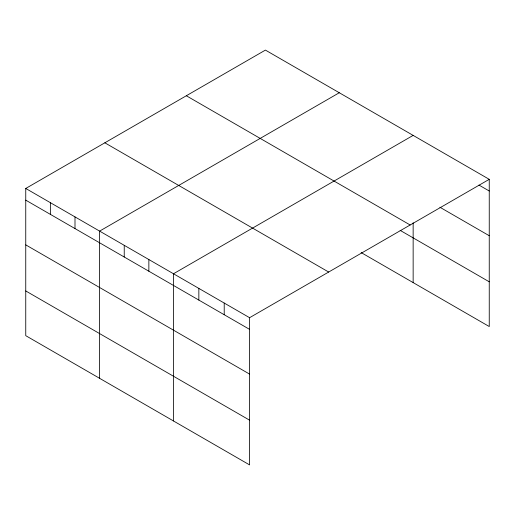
<?xml version="1.0" encoding="UTF-8"?>
<svg xmlns="http://www.w3.org/2000/svg" width="515" height="515" viewBox="0 0 515 515"><rect width="100%" height="100%" fill="white"/><g stroke="black" fill="none" stroke-linecap="round" stroke-linejoin="round"><path stroke-width="0.77" d="M489.25 179.329L265.412 50.097L25.75 188.464L25.75 335.671L249.588 464.903L249.588 317.697L489.25 179.329L489.25 326.536L361.163 252.582M339.282 92.745L99.614 231.113L99.614 378.319M413.146 135.394L173.484 273.761L173.484 420.961M478.963 185.072L489.25 191.007M439.887 207.23L489.25 235.728M186.327 95.758L410.159 224.991M400.149 230.366L489.25 281.808M104.841 142.803L328.673 272.036M25.75 188.464L249.588 317.697M25.75 200.148L249.588 329.375M25.75 244.87L249.588 374.102M25.75 290.949L249.588 420.176M413.146 222.776L413.146 282.593M224.218 303.052L224.218 314.729M198.848 288.406L198.848 300.084M148.861 259.541L148.861 271.225M124.237 245.327L124.237 257.004M74.997 216.899L74.997 228.576M50.373 202.685L50.373 214.362"/></g></svg>
